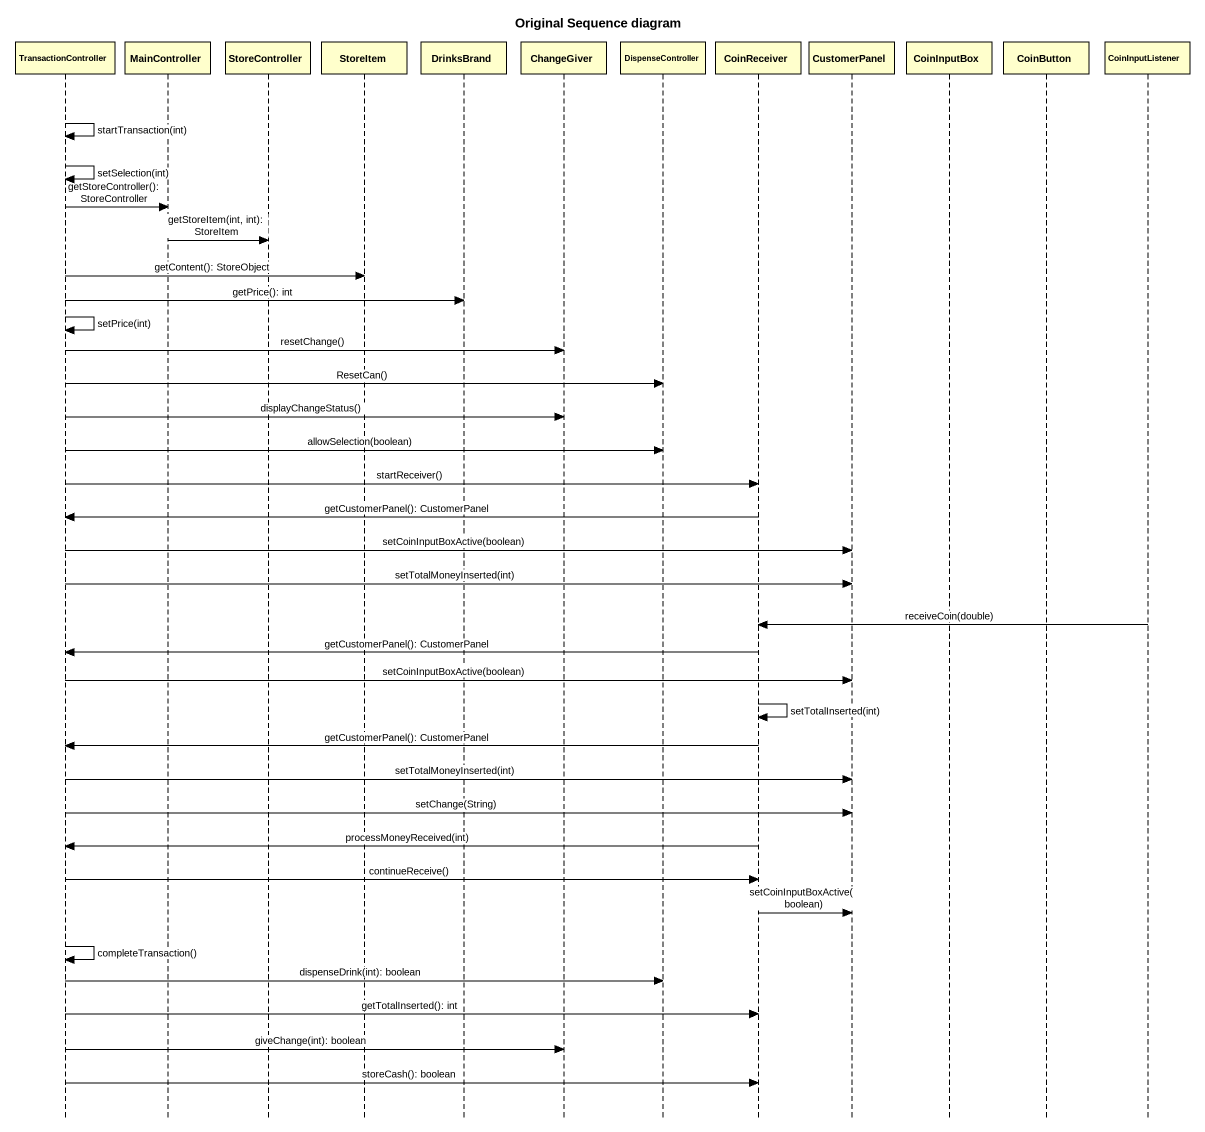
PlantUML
@startuml
title Original Sequence diagram
hide footbox
participant TransactionController
participant MainController
participant StoreController
participant StoreItem
participant DrinksBrand
participant ChangeGiver
participant DispenseController
participant CoinReceiver
participant CustomerPanel
participant CoinInputBox
participant CoinButton
participant CoinInputListener

TransactionController -> TransactionController : startTransaction(int)
TransactionController -> TransactionController : setSelection(int)
TransactionController -> MainController : getStoreController(): StoreController
MainController -> StoreController : getStoreItem(int, int): StoreItem
TransactionController -> StoreItem : getContent(): StoreObject
TransactionController -> DrinksBrand : getPrice(): int
TransactionController -> TransactionController : setPrice(int)
TransactionController -> ChangeGiver : resetChange()
TransactionController -> DispenseController : ResetCan()
TransactionController -> ChangeGiver : displayChangeStatus()
TransactionController -> DispenseController : allowSelection(boolean)
TransactionController -> CoinReceiver : startReceiver()
CoinReceiver -> TransactionController : getCustomerPanel(): CustomerPanel
TransactionController -> CustomerPanel : setCoinInputBoxActive(boolean)
TransactionController -> CustomerPanel : setTotalMoneyInserted(int)
CoinInputListener -> CoinReceiver : receiveCoin(double)
CoinReceiver -> TransactionController : getCustomerPanel(): CustomerPanel
TransactionController -> CustomerPanel : setCoinInputBoxActive(boolean)
CoinReceiver -> CoinReceiver : setTotalInserted(int)
CoinReceiver -> TransactionController : getCustomerPanel(): CustomerPanel
TransactionController -> CustomerPanel : setTotalMoneyInserted(int)
TransactionController -> CustomerPanel : setChange(String)
CoinReceiver -> TransactionController : processMoneyReceived(int)
TransactionController -> CoinReceiver : continueReceive()
CoinReceiver -> CustomerPanel : setCoinInputBoxActive(boolean)
TransactionController -> TransactionController : completeTransaction()
TransactionController -> DispenseController : dispenseDrink(int): boolean
TransactionController -> CoinReceiver : getTotalInserted(): int
TransactionController -> ChangeGiver : giveChange(int): boolean
TransactionController -> CoinReceiver : storeCash(): boolean
@enduml
